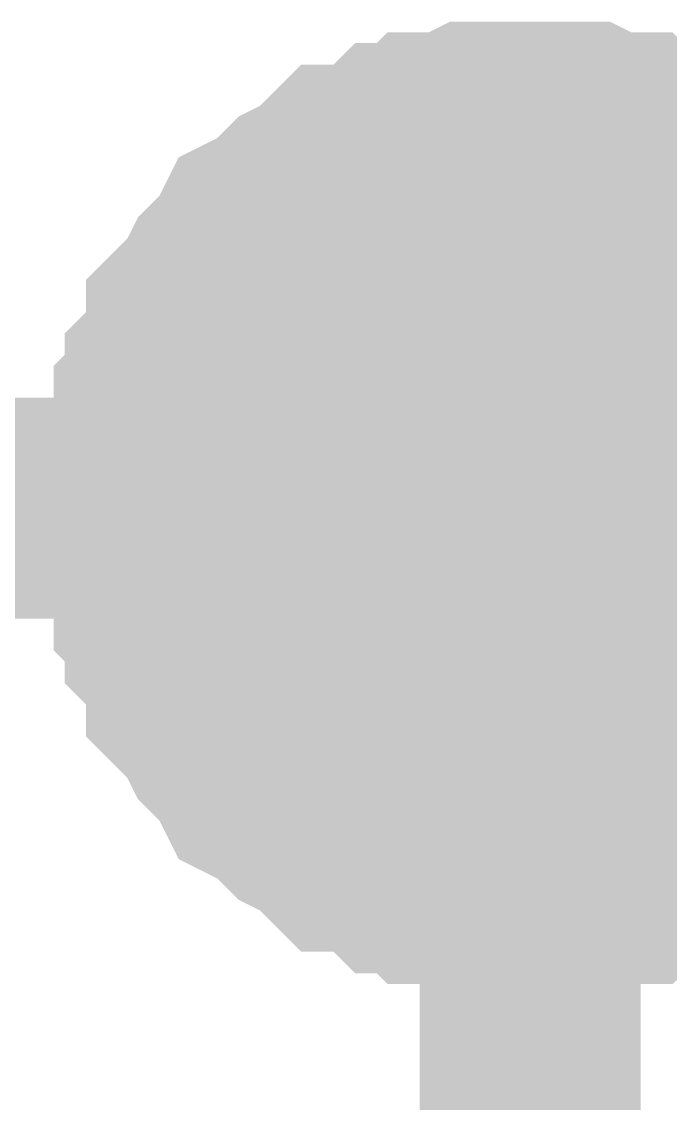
# Model space of a CAD drawing. Header units: inches. Extents: x 0 to 31.5, y 0 to 22.3.
# Drawn here: x 4.1756 to 4.2102, y 17.9681 to 18.0259 of the extents above; entities that cross this region are included whole.
import ezdxf

# ---------------------------------------------------------------- set-up
doc = ezdxf.new("R2010")
doc.units = ezdxf.units.IN
doc.header["$MEASUREMENT"] = 0
doc.layers.add('Sheet', color=255, linetype='Continuous')

msp = doc.modelspace()

# ---------------------------------------------------------------- linework, layer by layer
at = {"layer": 'Sheet'}
for points in [[(4.182661, 17.999876, 0.0118, 0.0118, 0), (4.182661, 18.001025, 0.0118, 0.0118, 0), (4.182661, 18.002173, 0.0118, 0.0118, 0), (4.182661, 18.002748, 0.0118, 0.0118, 0), (4.183235, 18.003896, 0.0118, 0.0118, 0), (4.183235, 18.005045, 0.0118, 0.0118, 0), (4.183809, 18.005619, 0.0118, 0.0118, 0), (4.183809, 18.006768, 0.0118, 0.0118, 0), (4.184383, 18.007342, 0.0118, 0.0118, 0), (4.184957, 18.00849, 0.0118, 0.0118, 0), (4.184957, 18.009639, 0.0118, 0.0118, 0), (4.185531, 18.010213, 0.0118, 0.0118, 0), (4.186106, 18.010787, 0.0118, 0.0118, 0), (4.18668, 18.011936, 0.0118, 0.0118, 0), (4.187254, 18.01251, 0.0118, 0.0118, 0), (4.187828, 18.013085, 0.0118, 0.0118, 0), (4.188402, 18.014233, 0.0118, 0.0118, 0), (4.189551, 18.014807, 0.0118, 0.0118, 0), (4.190125, 18.015382, 0.0118, 0.0118, 0), (4.190699, 18.015956, 0.0118, 0.0118, 0), (4.191847, 18.01653, 0.0118, 0.0118, 0), (4.192421, 18.017104, 0.0118, 0.0118, 0), (4.192995, 18.017679, 0.0118, 0.0118, 0), (4.194144, 18.017679, 0.0118, 0.0118, 0), (4.195292, 18.018253, 0.0118, 0.0118, 0), (4.195866, 18.018827, 0.0118, 0.0118, 0), (4.197014, 18.018827, 0.0118, 0.0118, 0), (4.197589, 18.019402, 0.0118, 0.0118, 0), (4.198737, 18.019402, 0.0118, 0.0118, 0), (4.199885, 18.019976, 0.0118, 0.0118, 0), (4.200459, 18.019976, 0.0118, 0.0118, 0), (4.201608, 18.019976, 0.0118, 0.0118, 0), (4.202756, 18.019976, 0.0118, 0.0118, 0)], [(4.182661, 17.999876, 0.0118, 0.0118, 0), (4.182661, 18.001025, 0.0118, 0.0118, 0), (4.182661, 18.002173, 0.0118, 0.0118, 0), (4.182661, 18.002748, 0.0118, 0.0118, 0), (4.183235, 18.003896, 0.0118, 0.0118, 0), (4.183235, 18.005045, 0.0118, 0.0118, 0), (4.183809, 18.005619, 0.0118, 0.0118, 0), (4.183809, 18.006768, 0.0118, 0.0118, 0), (4.184383, 18.007342, 0.0118, 0.0118, 0), (4.184957, 18.00849, 0.0118, 0.0118, 0), (4.184957, 18.009639, 0.0118, 0.0118, 0), (4.185531, 18.010213, 0.0118, 0.0118, 0), (4.186106, 18.010787, 0.0118, 0.0118, 0), (4.18668, 18.011936, 0.0118, 0.0118, 0), (4.187254, 18.01251, 0.0118, 0.0118, 0), (4.187828, 18.013085, 0.0118, 0.0118, 0), (4.188402, 18.014233, 0.0118, 0.0118, 0), (4.189551, 18.014807, 0.0118, 0.0118, 0), (4.190125, 18.015382, 0.0118, 0.0118, 0), (4.190699, 18.015956, 0.0118, 0.0118, 0), (4.191847, 18.01653, 0.0118, 0.0118, 0), (4.192421, 18.017104, 0.0118, 0.0118, 0), (4.192995, 18.017679, 0.0118, 0.0118, 0), (4.194144, 18.017679, 0.0118, 0.0118, 0), (4.195292, 18.018253, 0.0118, 0.0118, 0), (4.195866, 18.018827, 0.0118, 0.0118, 0), (4.197014, 18.018827, 0.0118, 0.0118, 0), (4.197589, 18.019402, 0.0118, 0.0118, 0), (4.198737, 18.019402, 0.0118, 0.0118, 0), (4.199885, 18.019976, 0.0118, 0.0118, 0), (4.200459, 18.019976, 0.0118, 0.0118, 0), (4.201608, 18.019976, 0.0118, 0.0118, 0), (4.202756, 18.019976, 0.0118, 0.0118, 0)], [(4.182661, 17.999876, 0.0118, 0.0118, 0), (4.182661, 18.001025, 0.0118, 0.0118, 0), (4.182661, 18.002173, 0.0118, 0.0118, 0), (4.182661, 18.002748, 0.0118, 0.0118, 0), (4.183235, 18.003896, 0.0118, 0.0118, 0), (4.183235, 18.005045, 0.0118, 0.0118, 0), (4.183809, 18.005619, 0.0118, 0.0118, 0), (4.183809, 18.006768, 0.0118, 0.0118, 0), (4.184383, 18.007342, 0.0118, 0.0118, 0), (4.184957, 18.00849, 0.0118, 0.0118, 0), (4.184957, 18.009639, 0.0118, 0.0118, 0), (4.185531, 18.010213, 0.0118, 0.0118, 0), (4.186106, 18.010787, 0.0118, 0.0118, 0), (4.18668, 18.011936, 0.0118, 0.0118, 0), (4.187254, 18.01251, 0.0118, 0.0118, 0), (4.187828, 18.013085, 0.0118, 0.0118, 0), (4.188402, 18.014233, 0.0118, 0.0118, 0), (4.189551, 18.014807, 0.0118, 0.0118, 0), (4.190125, 18.015382, 0.0118, 0.0118, 0), (4.190699, 18.015956, 0.0118, 0.0118, 0), (4.191847, 18.01653, 0.0118, 0.0118, 0), (4.192421, 18.017104, 0.0118, 0.0118, 0), (4.192995, 18.017679, 0.0118, 0.0118, 0), (4.194144, 18.017679, 0.0118, 0.0118, 0), (4.195292, 18.018253, 0.0118, 0.0118, 0), (4.195866, 18.018827, 0.0118, 0.0118, 0), (4.197014, 18.018827, 0.0118, 0.0118, 0), (4.197589, 18.019402, 0.0118, 0.0118, 0), (4.198737, 18.019402, 0.0118, 0.0118, 0), (4.199885, 18.019976, 0.0118, 0.0118, 0), (4.200459, 18.019976, 0.0118, 0.0118, 0), (4.201608, 18.019976, 0.0118, 0.0118, 0), (4.202756, 18.019976, 0.0118, 0.0118, 0)], [(4.182661, 17.999876, 0.0118, 0.0118, 0), (4.182661, 18.001025, 0.0118, 0.0118, 0), (4.182661, 18.002173, 0.0118, 0.0118, 0), (4.182661, 18.002748, 0.0118, 0.0118, 0), (4.183235, 18.003896, 0.0118, 0.0118, 0), (4.183235, 18.005045, 0.0118, 0.0118, 0), (4.183809, 18.005619, 0.0118, 0.0118, 0), (4.183809, 18.006768, 0.0118, 0.0118, 0), (4.184383, 18.007342, 0.0118, 0.0118, 0), (4.184957, 18.00849, 0.0118, 0.0118, 0), (4.184957, 18.009639, 0.0118, 0.0118, 0), (4.185531, 18.010213, 0.0118, 0.0118, 0), (4.186106, 18.010787, 0.0118, 0.0118, 0), (4.18668, 18.011936, 0.0118, 0.0118, 0), (4.187254, 18.01251, 0.0118, 0.0118, 0), (4.187828, 18.013085, 0.0118, 0.0118, 0), (4.188402, 18.014233, 0.0118, 0.0118, 0), (4.189551, 18.014807, 0.0118, 0.0118, 0), (4.190125, 18.015382, 0.0118, 0.0118, 0), (4.190699, 18.015956, 0.0118, 0.0118, 0), (4.191847, 18.01653, 0.0118, 0.0118, 0), (4.192421, 18.017104, 0.0118, 0.0118, 0), (4.192995, 18.017679, 0.0118, 0.0118, 0), (4.194144, 18.017679, 0.0118, 0.0118, 0), (4.195292, 18.018253, 0.0118, 0.0118, 0), (4.195866, 18.018827, 0.0118, 0.0118, 0), (4.197014, 18.018827, 0.0118, 0.0118, 0), (4.197589, 18.019402, 0.0118, 0.0118, 0), (4.198737, 18.019402, 0.0118, 0.0118, 0), (4.199885, 18.019976, 0.0118, 0.0118, 0), (4.200459, 18.019976, 0.0118, 0.0118, 0), (4.201608, 18.019976, 0.0118, 0.0118, 0), (4.202756, 18.019976, 0.0118, 0.0118, 0)], [(4.202756, 18.019976, 0.0118, 0.0118, 0), (4.202756, 18.019976, 0.0118, 0.0118, 0)], [(4.202756, 18.019976, 0.0118, 0.0118, 0), (4.203904, 18.019976, 0.0118, 0.0118, 0), (4.205052, 18.019976, 0.0118, 0.0118, 0), (4.205627, 18.019976, 0.0118, 0.0118, 0), (4.206775, 18.019402, 0.0118, 0.0118, 0), (4.207923, 18.019402, 0.0118, 0.0118, 0), (4.208497, 18.018827, 0.0118, 0.0118, 0), (4.209646, 18.018827, 0.0118, 0.0118, 0), (4.21022, 18.018253, 0.0118, 0.0118, 0), (4.211368, 18.017679, 0.0118, 0.0118, 0), (4.212516, 18.017679, 0.0118, 0.0118, 0), (4.213091, 18.017104, 0.0118, 0.0118, 0), (4.213665, 18.01653, 0.0118, 0.0118, 0), (4.214813, 18.015956, 0.0118, 0.0118, 0), (4.215387, 18.015382, 0.0118, 0.0118, 0), (4.215961, 18.014807, 0.0118, 0.0118, 0), (4.21711, 18.014233, 0.0118, 0.0118, 0)], [(4.202756, 18.019976, 0.0118, 0.0118, 0), (4.202756, 18.019976, 0.0118, 0.0118, 0)], [(4.202756, 18.019976, 0.0118, 0.0118, 0), (4.203904, 18.019976, 0.0118, 0.0118, 0), (4.205052, 18.019976, 0.0118, 0.0118, 0), (4.205627, 18.019976, 0.0118, 0.0118, 0), (4.206775, 18.019402, 0.0118, 0.0118, 0), (4.207923, 18.019402, 0.0118, 0.0118, 0), (4.208497, 18.018827, 0.0118, 0.0118, 0), (4.209646, 18.018827, 0.0118, 0.0118, 0), (4.21022, 18.018253, 0.0118, 0.0118, 0), (4.211368, 18.017679, 0.0118, 0.0118, 0), (4.212516, 18.017679, 0.0118, 0.0118, 0), (4.213091, 18.017104, 0.0118, 0.0118, 0), (4.213665, 18.01653, 0.0118, 0.0118, 0), (4.214813, 18.015956, 0.0118, 0.0118, 0), (4.215387, 18.015382, 0.0118, 0.0118, 0), (4.215961, 18.014807, 0.0118, 0.0118, 0), (4.21711, 18.014233, 0.0118, 0.0118, 0)], [(4.202756, 18.019976, 0.0118, 0.0118, 0), (4.202756, 18.019976, 0.0118, 0.0118, 0)], [(4.202756, 18.019976, 0.0118, 0.0118, 0), (4.203904, 18.019976, 0.0118, 0.0118, 0), (4.205052, 18.019976, 0.0118, 0.0118, 0), (4.205627, 18.019976, 0.0118, 0.0118, 0), (4.206775, 18.019402, 0.0118, 0.0118, 0), (4.207923, 18.019402, 0.0118, 0.0118, 0), (4.208497, 18.018827, 0.0118, 0.0118, 0), (4.209646, 18.018827, 0.0118, 0.0118, 0), (4.21022, 18.018253, 0.0118, 0.0118, 0), (4.211368, 18.017679, 0.0118, 0.0118, 0), (4.212516, 18.017679, 0.0118, 0.0118, 0), (4.213091, 18.017104, 0.0118, 0.0118, 0), (4.213665, 18.01653, 0.0118, 0.0118, 0), (4.214813, 18.015956, 0.0118, 0.0118, 0), (4.215387, 18.015382, 0.0118, 0.0118, 0), (4.215961, 18.014807, 0.0118, 0.0118, 0), (4.21711, 18.014233, 0.0118, 0.0118, 0)], [(4.202756, 18.019976, 0.0118, 0.0118, 0), (4.202756, 18.019976, 0.0118, 0.0118, 0)], [(4.202756, 18.019976, 0.0118, 0.0118, 0), (4.203904, 18.019976, 0.0118, 0.0118, 0), (4.205052, 18.019976, 0.0118, 0.0118, 0), (4.205627, 18.019976, 0.0118, 0.0118, 0), (4.206775, 18.019402, 0.0118, 0.0118, 0), (4.207923, 18.019402, 0.0118, 0.0118, 0), (4.208497, 18.018827, 0.0118, 0.0118, 0), (4.209646, 18.018827, 0.0118, 0.0118, 0), (4.21022, 18.018253, 0.0118, 0.0118, 0), (4.211368, 18.017679, 0.0118, 0.0118, 0), (4.212516, 18.017679, 0.0118, 0.0118, 0), (4.213091, 18.017104, 0.0118, 0.0118, 0), (4.213665, 18.01653, 0.0118, 0.0118, 0), (4.214813, 18.015956, 0.0118, 0.0118, 0), (4.215387, 18.015382, 0.0118, 0.0118, 0), (4.215961, 18.014807, 0.0118, 0.0118, 0), (4.21711, 18.014233, 0.0118, 0.0118, 0)], [(4.182661, 17.999876, 0.0039, 0.0039, 0), (4.182661, 18.001025, 0.0039, 0.0039, 0), (4.182661, 18.002173, 0.0039, 0.0039, 0), (4.182661, 18.002748, 0.0039, 0.0039, 0), (4.183235, 18.003896, 0.0039, 0.0039, 0), (4.183235, 18.005045, 0.0039, 0.0039, 0), (4.183809, 18.005619, 0.0039, 0.0039, 0), (4.183809, 18.006768, 0.0039, 0.0039, 0), (4.184383, 18.007342, 0.0039, 0.0039, 0), (4.184957, 18.00849, 0.0039, 0.0039, 0), (4.184957, 18.009639, 0.0039, 0.0039, 0), (4.185531, 18.010213, 0.0039, 0.0039, 0), (4.186106, 18.010787, 0.0039, 0.0039, 0), (4.18668, 18.011936, 0.0039, 0.0039, 0), (4.187254, 18.01251, 0.0039, 0.0039, 0), (4.187828, 18.013085, 0.0039, 0.0039, 0), (4.188402, 18.014233, 0.0039, 0.0039, 0), (4.189551, 18.014807, 0.0039, 0.0039, 0), (4.190125, 18.015382, 0.0039, 0.0039, 0), (4.190699, 18.015956, 0.0039, 0.0039, 0), (4.191847, 18.01653, 0.0039, 0.0039, 0), (4.192421, 18.017104, 0.0039, 0.0039, 0), (4.192995, 18.017679, 0.0039, 0.0039, 0), (4.194144, 18.017679, 0.0039, 0.0039, 0), (4.195292, 18.018253, 0.0039, 0.0039, 0), (4.195866, 18.018827, 0.0039, 0.0039, 0), (4.197014, 18.018827, 0.0039, 0.0039, 0), (4.197589, 18.019402, 0.0039, 0.0039, 0), (4.198737, 18.019402, 0.0039, 0.0039, 0), (4.199885, 18.019976, 0.0039, 0.0039, 0), (4.200459, 18.019976, 0.0039, 0.0039, 0), (4.201608, 18.019976, 0.0039, 0.0039, 0), (4.202756, 18.019976, 0.0039, 0.0039, 0)], [(4.182661, 17.999876, 0.0039, 0.0039, 0), (4.182661, 18.001025, 0.0039, 0.0039, 0), (4.182661, 18.002173, 0.0039, 0.0039, 0), (4.182661, 18.002748, 0.0039, 0.0039, 0), (4.183235, 18.003896, 0.0039, 0.0039, 0), (4.183235, 18.005045, 0.0039, 0.0039, 0), (4.183809, 18.005619, 0.0039, 0.0039, 0), (4.183809, 18.006768, 0.0039, 0.0039, 0), (4.184383, 18.007342, 0.0039, 0.0039, 0), (4.184957, 18.00849, 0.0039, 0.0039, 0), (4.184957, 18.009639, 0.0039, 0.0039, 0), (4.185531, 18.010213, 0.0039, 0.0039, 0), (4.186106, 18.010787, 0.0039, 0.0039, 0), (4.18668, 18.011936, 0.0039, 0.0039, 0), (4.187254, 18.01251, 0.0039, 0.0039, 0), (4.187828, 18.013085, 0.0039, 0.0039, 0), (4.188402, 18.014233, 0.0039, 0.0039, 0), (4.189551, 18.014807, 0.0039, 0.0039, 0), (4.190125, 18.015382, 0.0039, 0.0039, 0), (4.190699, 18.015956, 0.0039, 0.0039, 0), (4.191847, 18.01653, 0.0039, 0.0039, 0), (4.192421, 18.017104, 0.0039, 0.0039, 0), (4.192995, 18.017679, 0.0039, 0.0039, 0), (4.194144, 18.017679, 0.0039, 0.0039, 0), (4.195292, 18.018253, 0.0039, 0.0039, 0), (4.195866, 18.018827, 0.0039, 0.0039, 0), (4.197014, 18.018827, 0.0039, 0.0039, 0), (4.197589, 18.019402, 0.0039, 0.0039, 0), (4.198737, 18.019402, 0.0039, 0.0039, 0), (4.199885, 18.019976, 0.0039, 0.0039, 0), (4.200459, 18.019976, 0.0039, 0.0039, 0), (4.201608, 18.019976, 0.0039, 0.0039, 0), (4.202756, 18.019976, 0.0039, 0.0039, 0)], [(4.182661, 17.999876, 0.0039, 0.0039, 0), (4.182661, 18.001025, 0.0039, 0.0039, 0), (4.182661, 18.002173, 0.0039, 0.0039, 0), (4.182661, 18.002748, 0.0039, 0.0039, 0), (4.183235, 18.003896, 0.0039, 0.0039, 0), (4.183235, 18.005045, 0.0039, 0.0039, 0), (4.183809, 18.005619, 0.0039, 0.0039, 0), (4.183809, 18.006768, 0.0039, 0.0039, 0), (4.184383, 18.007342, 0.0039, 0.0039, 0), (4.184957, 18.00849, 0.0039, 0.0039, 0), (4.184957, 18.009639, 0.0039, 0.0039, 0), (4.185531, 18.010213, 0.0039, 0.0039, 0), (4.186106, 18.010787, 0.0039, 0.0039, 0), (4.18668, 18.011936, 0.0039, 0.0039, 0), (4.187254, 18.01251, 0.0039, 0.0039, 0), (4.187828, 18.013085, 0.0039, 0.0039, 0), (4.188402, 18.014233, 0.0039, 0.0039, 0), (4.189551, 18.014807, 0.0039, 0.0039, 0), (4.190125, 18.015382, 0.0039, 0.0039, 0), (4.190699, 18.015956, 0.0039, 0.0039, 0), (4.191847, 18.01653, 0.0039, 0.0039, 0), (4.192421, 18.017104, 0.0039, 0.0039, 0), (4.192995, 18.017679, 0.0039, 0.0039, 0), (4.194144, 18.017679, 0.0039, 0.0039, 0), (4.195292, 18.018253, 0.0039, 0.0039, 0), (4.195866, 18.018827, 0.0039, 0.0039, 0), (4.197014, 18.018827, 0.0039, 0.0039, 0), (4.197589, 18.019402, 0.0039, 0.0039, 0), (4.198737, 18.019402, 0.0039, 0.0039, 0), (4.199885, 18.019976, 0.0039, 0.0039, 0), (4.200459, 18.019976, 0.0039, 0.0039, 0), (4.201608, 18.019976, 0.0039, 0.0039, 0), (4.202756, 18.019976, 0.0039, 0.0039, 0)], [(4.182661, 17.999876, 0.0039, 0.0039, 0), (4.182661, 18.001025, 0.0039, 0.0039, 0), (4.182661, 18.002173, 0.0039, 0.0039, 0), (4.182661, 18.002748, 0.0039, 0.0039, 0), (4.183235, 18.003896, 0.0039, 0.0039, 0), (4.183235, 18.005045, 0.0039, 0.0039, 0), (4.183809, 18.005619, 0.0039, 0.0039, 0), (4.183809, 18.006768, 0.0039, 0.0039, 0), (4.184383, 18.007342, 0.0039, 0.0039, 0), (4.184957, 18.00849, 0.0039, 0.0039, 0), (4.184957, 18.009639, 0.0039, 0.0039, 0), (4.185531, 18.010213, 0.0039, 0.0039, 0), (4.186106, 18.010787, 0.0039, 0.0039, 0), (4.18668, 18.011936, 0.0039, 0.0039, 0), (4.187254, 18.01251, 0.0039, 0.0039, 0), (4.187828, 18.013085, 0.0039, 0.0039, 0), (4.188402, 18.014233, 0.0039, 0.0039, 0), (4.189551, 18.014807, 0.0039, 0.0039, 0), (4.190125, 18.015382, 0.0039, 0.0039, 0), (4.190699, 18.015956, 0.0039, 0.0039, 0), (4.191847, 18.01653, 0.0039, 0.0039, 0), (4.192421, 18.017104, 0.0039, 0.0039, 0), (4.192995, 18.017679, 0.0039, 0.0039, 0), (4.194144, 18.017679, 0.0039, 0.0039, 0), (4.195292, 18.018253, 0.0039, 0.0039, 0), (4.195866, 18.018827, 0.0039, 0.0039, 0), (4.197014, 18.018827, 0.0039, 0.0039, 0), (4.197589, 18.019402, 0.0039, 0.0039, 0), (4.198737, 18.019402, 0.0039, 0.0039, 0), (4.199885, 18.019976, 0.0039, 0.0039, 0), (4.200459, 18.019976, 0.0039, 0.0039, 0), (4.201608, 18.019976, 0.0039, 0.0039, 0), (4.202756, 18.019976, 0.0039, 0.0039, 0)], [(4.202756, 18.019976, 0.0039, 0.0039, 0), (4.202756, 18.019976, 0.0039, 0.0039, 0)], [(4.202756, 18.019976, 0.0039, 0.0039, 0), (4.203904, 18.019976, 0.0039, 0.0039, 0), (4.205052, 18.019976, 0.0039, 0.0039, 0), (4.205627, 18.019976, 0.0039, 0.0039, 0), (4.206775, 18.019402, 0.0039, 0.0039, 0), (4.207923, 18.019402, 0.0039, 0.0039, 0), (4.208497, 18.018827, 0.0039, 0.0039, 0), (4.209646, 18.018827, 0.0039, 0.0039, 0), (4.21022, 18.018253, 0.0039, 0.0039, 0), (4.211368, 18.017679, 0.0039, 0.0039, 0), (4.212516, 18.017679, 0.0039, 0.0039, 0)], [(4.202756, 18.019976, 0.0039, 0.0039, 0), (4.202756, 18.019976, 0.0039, 0.0039, 0)], [(4.202756, 18.019976, 0.0039, 0.0039, 0), (4.203904, 18.019976, 0.0039, 0.0039, 0), (4.205052, 18.019976, 0.0039, 0.0039, 0), (4.205627, 18.019976, 0.0039, 0.0039, 0), (4.206775, 18.019402, 0.0039, 0.0039, 0), (4.207923, 18.019402, 0.0039, 0.0039, 0), (4.208497, 18.018827, 0.0039, 0.0039, 0), (4.209646, 18.018827, 0.0039, 0.0039, 0), (4.21022, 18.018253, 0.0039, 0.0039, 0), (4.211368, 18.017679, 0.0039, 0.0039, 0), (4.212516, 18.017679, 0.0039, 0.0039, 0)], [(4.202756, 18.019976, 0.0039, 0.0039, 0), (4.202756, 18.019976, 0.0039, 0.0039, 0)], [(4.202756, 18.019976, 0.0039, 0.0039, 0), (4.203904, 18.019976, 0.0039, 0.0039, 0), (4.205052, 18.019976, 0.0039, 0.0039, 0), (4.205627, 18.019976, 0.0039, 0.0039, 0), (4.206775, 18.019402, 0.0039, 0.0039, 0), (4.207923, 18.019402, 0.0039, 0.0039, 0), (4.208497, 18.018827, 0.0039, 0.0039, 0), (4.209646, 18.018827, 0.0039, 0.0039, 0), (4.21022, 18.018253, 0.0039, 0.0039, 0), (4.211368, 18.017679, 0.0039, 0.0039, 0), (4.212516, 18.017679, 0.0039, 0.0039, 0)], [(4.202756, 18.019976, 0.0039, 0.0039, 0), (4.202756, 18.019976, 0.0039, 0.0039, 0)], [(4.202756, 18.019976, 0.0039, 0.0039, 0), (4.203904, 18.019976, 0.0039, 0.0039, 0), (4.205052, 18.019976, 0.0039, 0.0039, 0), (4.205627, 18.019976, 0.0039, 0.0039, 0), (4.206775, 18.019402, 0.0039, 0.0039, 0), (4.207923, 18.019402, 0.0039, 0.0039, 0), (4.208497, 18.018827, 0.0039, 0.0039, 0), (4.209646, 18.018827, 0.0039, 0.0039, 0), (4.21022, 18.018253, 0.0039, 0.0039, 0), (4.211368, 18.017679, 0.0039, 0.0039, 0), (4.212516, 18.017679, 0.0039, 0.0039, 0)], [(3.802575, 17.799457, 0.0118, 0.0118, 0), (4.202756, 17.799457, 0.0118, 0.0118, 0), (4.202756, 17.999876, 0.0118, 0.0118, 0)], [(3.802575, 17.999876, 0.0118, 0.0118, 0), (4.202756, 17.999876, 0.0118, 0.0118, 0), (5.702428, 17.999876, 0.0118, 0.0118, 0), (7.002297, 17.999876, 0.0118, 0.0118, 0)], [(4.202756, 17.979777, 0.0118, 0.0118, 0), (4.201608, 17.979777, 0.0118, 0.0118, 0), (4.200459, 17.979777, 0.0118, 0.0118, 0), (4.199885, 17.979777, 0.0118, 0.0118, 0), (4.198737, 17.980351, 0.0118, 0.0118, 0), (4.197589, 17.980351, 0.0118, 0.0118, 0), (4.197014, 17.980926, 0.0118, 0.0118, 0), (4.195866, 17.980926, 0.0118, 0.0118, 0), (4.195292, 17.9815, 0.0118, 0.0118, 0), (4.194144, 17.982074, 0.0118, 0.0118, 0), (4.192995, 17.982074, 0.0118, 0.0118, 0), (4.192421, 17.982648, 0.0118, 0.0118, 0), (4.191847, 17.983223, 0.0118, 0.0118, 0), (4.190699, 17.983797, 0.0118, 0.0118, 0), (4.190125, 17.984371, 0.0118, 0.0118, 0), (4.189551, 17.984945, 0.0118, 0.0118, 0), (4.188402, 17.98552, 0.0118, 0.0118, 0), (4.187828, 17.986668, 0.0118, 0.0118, 0), (4.187254, 17.987242, 0.0118, 0.0118, 0), (4.18668, 17.987817, 0.0118, 0.0118, 0), (4.186106, 17.988965, 0.0118, 0.0118, 0), (4.185531, 17.98954, 0.0118, 0.0118, 0), (4.184957, 17.990114, 0.0118, 0.0118, 0), (4.184957, 17.991262, 0.0118, 0.0118, 0), (4.184383, 17.992411, 0.0118, 0.0118, 0), (4.183809, 17.992985, 0.0118, 0.0118, 0), (4.183809, 17.994134, 0.0118, 0.0118, 0), (4.183235, 17.994708, 0.0118, 0.0118, 0), (4.183235, 17.995857, 0.0118, 0.0118, 0), (4.182661, 17.997005, 0.0118, 0.0118, 0), (4.182661, 17.997579, 0.0118, 0.0118, 0), (4.182661, 17.998728, 0.0118, 0.0118, 0), (4.182661, 17.999876, 0.0118, 0.0118, 0)], [(4.182661, 17.999876, 0.0118, 0.0118, 0), (4.182661, 17.999876, 0.0118, 0.0118, 0)], [(4.202756, 17.979777, 0.0118, 0.0118, 0), (4.201608, 17.979777, 0.0118, 0.0118, 0), (4.200459, 17.979777, 0.0118, 0.0118, 0), (4.199885, 17.979777, 0.0118, 0.0118, 0), (4.198737, 17.980351, 0.0118, 0.0118, 0), (4.197589, 17.980351, 0.0118, 0.0118, 0), (4.197014, 17.980926, 0.0118, 0.0118, 0), (4.195866, 17.980926, 0.0118, 0.0118, 0), (4.195292, 17.9815, 0.0118, 0.0118, 0), (4.194144, 17.982074, 0.0118, 0.0118, 0), (4.192995, 17.982074, 0.0118, 0.0118, 0), (4.192421, 17.982648, 0.0118, 0.0118, 0), (4.191847, 17.983223, 0.0118, 0.0118, 0), (4.190699, 17.983797, 0.0118, 0.0118, 0), (4.190125, 17.984371, 0.0118, 0.0118, 0), (4.189551, 17.984945, 0.0118, 0.0118, 0), (4.188402, 17.98552, 0.0118, 0.0118, 0), (4.187828, 17.986668, 0.0118, 0.0118, 0), (4.187254, 17.987242, 0.0118, 0.0118, 0), (4.18668, 17.987817, 0.0118, 0.0118, 0), (4.186106, 17.988965, 0.0118, 0.0118, 0), (4.185531, 17.98954, 0.0118, 0.0118, 0), (4.184957, 17.990114, 0.0118, 0.0118, 0), (4.184957, 17.991262, 0.0118, 0.0118, 0), (4.184383, 17.992411, 0.0118, 0.0118, 0), (4.183809, 17.992985, 0.0118, 0.0118, 0), (4.183809, 17.994134, 0.0118, 0.0118, 0), (4.183235, 17.994708, 0.0118, 0.0118, 0), (4.183235, 17.995857, 0.0118, 0.0118, 0), (4.182661, 17.997005, 0.0118, 0.0118, 0), (4.182661, 17.997579, 0.0118, 0.0118, 0), (4.182661, 17.998728, 0.0118, 0.0118, 0), (4.182661, 17.999876, 0.0118, 0.0118, 0)], [(4.182661, 17.999876, 0.0118, 0.0118, 0), (4.182661, 17.999876, 0.0118, 0.0118, 0)], [(4.202756, 17.979777, 0.0118, 0.0118, 0), (4.201608, 17.979777, 0.0118, 0.0118, 0), (4.200459, 17.979777, 0.0118, 0.0118, 0), (4.199885, 17.979777, 0.0118, 0.0118, 0), (4.198737, 17.980351, 0.0118, 0.0118, 0), (4.197589, 17.980351, 0.0118, 0.0118, 0), (4.197014, 17.980926, 0.0118, 0.0118, 0), (4.195866, 17.980926, 0.0118, 0.0118, 0), (4.195292, 17.9815, 0.0118, 0.0118, 0), (4.194144, 17.982074, 0.0118, 0.0118, 0), (4.192995, 17.982074, 0.0118, 0.0118, 0), (4.192421, 17.982648, 0.0118, 0.0118, 0), (4.191847, 17.983223, 0.0118, 0.0118, 0), (4.190699, 17.983797, 0.0118, 0.0118, 0), (4.190125, 17.984371, 0.0118, 0.0118, 0), (4.189551, 17.984945, 0.0118, 0.0118, 0), (4.188402, 17.98552, 0.0118, 0.0118, 0), (4.187828, 17.986668, 0.0118, 0.0118, 0), (4.187254, 17.987242, 0.0118, 0.0118, 0), (4.18668, 17.987817, 0.0118, 0.0118, 0), (4.186106, 17.988965, 0.0118, 0.0118, 0), (4.185531, 17.98954, 0.0118, 0.0118, 0), (4.184957, 17.990114, 0.0118, 0.0118, 0), (4.184957, 17.991262, 0.0118, 0.0118, 0), (4.184383, 17.992411, 0.0118, 0.0118, 0), (4.183809, 17.992985, 0.0118, 0.0118, 0), (4.183809, 17.994134, 0.0118, 0.0118, 0), (4.183235, 17.994708, 0.0118, 0.0118, 0), (4.183235, 17.995857, 0.0118, 0.0118, 0), (4.182661, 17.997005, 0.0118, 0.0118, 0), (4.182661, 17.997579, 0.0118, 0.0118, 0), (4.182661, 17.998728, 0.0118, 0.0118, 0), (4.182661, 17.999876, 0.0118, 0.0118, 0)], [(4.182661, 17.999876, 0.0118, 0.0118, 0), (4.182661, 17.999876, 0.0118, 0.0118, 0)], [(4.202756, 17.979777, 0.0118, 0.0118, 0), (4.201608, 17.979777, 0.0118, 0.0118, 0), (4.200459, 17.979777, 0.0118, 0.0118, 0), (4.199885, 17.979777, 0.0118, 0.0118, 0), (4.198737, 17.980351, 0.0118, 0.0118, 0), (4.197589, 17.980351, 0.0118, 0.0118, 0), (4.197014, 17.980926, 0.0118, 0.0118, 0), (4.195866, 17.980926, 0.0118, 0.0118, 0), (4.195292, 17.9815, 0.0118, 0.0118, 0), (4.194144, 17.982074, 0.0118, 0.0118, 0), (4.192995, 17.982074, 0.0118, 0.0118, 0), (4.192421, 17.982648, 0.0118, 0.0118, 0), (4.191847, 17.983223, 0.0118, 0.0118, 0), (4.190699, 17.983797, 0.0118, 0.0118, 0), (4.190125, 17.984371, 0.0118, 0.0118, 0), (4.189551, 17.984945, 0.0118, 0.0118, 0), (4.188402, 17.98552, 0.0118, 0.0118, 0), (4.187828, 17.986668, 0.0118, 0.0118, 0), (4.187254, 17.987242, 0.0118, 0.0118, 0), (4.18668, 17.987817, 0.0118, 0.0118, 0), (4.186106, 17.988965, 0.0118, 0.0118, 0), (4.185531, 17.98954, 0.0118, 0.0118, 0), (4.184957, 17.990114, 0.0118, 0.0118, 0), (4.184957, 17.991262, 0.0118, 0.0118, 0), (4.184383, 17.992411, 0.0118, 0.0118, 0), (4.183809, 17.992985, 0.0118, 0.0118, 0), (4.183809, 17.994134, 0.0118, 0.0118, 0), (4.183235, 17.994708, 0.0118, 0.0118, 0), (4.183235, 17.995857, 0.0118, 0.0118, 0), (4.182661, 17.997005, 0.0118, 0.0118, 0), (4.182661, 17.997579, 0.0118, 0.0118, 0), (4.182661, 17.998728, 0.0118, 0.0118, 0), (4.182661, 17.999876, 0.0118, 0.0118, 0)], [(4.182661, 17.999876, 0.0118, 0.0118, 0), (4.182661, 17.999876, 0.0118, 0.0118, 0)], [(4.202756, 17.979777, 0.0039, 0.0039, 0), (4.201608, 17.979777, 0.0039, 0.0039, 0), (4.200459, 17.979777, 0.0039, 0.0039, 0), (4.199885, 17.979777, 0.0039, 0.0039, 0), (4.198737, 17.980351, 0.0039, 0.0039, 0), (4.197589, 17.980351, 0.0039, 0.0039, 0), (4.197014, 17.980926, 0.0039, 0.0039, 0), (4.195866, 17.980926, 0.0039, 0.0039, 0), (4.195292, 17.9815, 0.0039, 0.0039, 0), (4.194144, 17.982074, 0.0039, 0.0039, 0), (4.192995, 17.982074, 0.0039, 0.0039, 0), (4.192421, 17.982648, 0.0039, 0.0039, 0), (4.191847, 17.983223, 0.0039, 0.0039, 0), (4.190699, 17.983797, 0.0039, 0.0039, 0), (4.190125, 17.984371, 0.0039, 0.0039, 0), (4.189551, 17.984945, 0.0039, 0.0039, 0), (4.188402, 17.98552, 0.0039, 0.0039, 0), (4.187828, 17.986668, 0.0039, 0.0039, 0), (4.187254, 17.987242, 0.0039, 0.0039, 0), (4.18668, 17.987817, 0.0039, 0.0039, 0), (4.186106, 17.988965, 0.0039, 0.0039, 0), (4.185531, 17.98954, 0.0039, 0.0039, 0), (4.184957, 17.990114, 0.0039, 0.0039, 0), (4.184957, 17.991262, 0.0039, 0.0039, 0), (4.184383, 17.992411, 0.0039, 0.0039, 0), (4.183809, 17.992985, 0.0039, 0.0039, 0), (4.183809, 17.994134, 0.0039, 0.0039, 0), (4.183235, 17.994708, 0.0039, 0.0039, 0), (4.183235, 17.995857, 0.0039, 0.0039, 0), (4.182661, 17.997005, 0.0039, 0.0039, 0), (4.182661, 17.997579, 0.0039, 0.0039, 0), (4.182661, 17.998728, 0.0039, 0.0039, 0), (4.182661, 17.999876, 0.0039, 0.0039, 0)], [(4.182661, 17.999876, 0.0039, 0.0039, 0), (4.182661, 17.999876, 0.0039, 0.0039, 0)], [(4.202756, 17.979777, 0.0039, 0.0039, 0), (4.201608, 17.979777, 0.0039, 0.0039, 0), (4.200459, 17.979777, 0.0039, 0.0039, 0), (4.199885, 17.979777, 0.0039, 0.0039, 0), (4.198737, 17.980351, 0.0039, 0.0039, 0), (4.197589, 17.980351, 0.0039, 0.0039, 0), (4.197014, 17.980926, 0.0039, 0.0039, 0), (4.195866, 17.980926, 0.0039, 0.0039, 0), (4.195292, 17.9815, 0.0039, 0.0039, 0), (4.194144, 17.982074, 0.0039, 0.0039, 0), (4.192995, 17.982074, 0.0039, 0.0039, 0), (4.192421, 17.982648, 0.0039, 0.0039, 0), (4.191847, 17.983223, 0.0039, 0.0039, 0), (4.190699, 17.983797, 0.0039, 0.0039, 0), (4.190125, 17.984371, 0.0039, 0.0039, 0), (4.189551, 17.984945, 0.0039, 0.0039, 0), (4.188402, 17.98552, 0.0039, 0.0039, 0), (4.187828, 17.986668, 0.0039, 0.0039, 0), (4.187254, 17.987242, 0.0039, 0.0039, 0), (4.18668, 17.987817, 0.0039, 0.0039, 0), (4.186106, 17.988965, 0.0039, 0.0039, 0), (4.185531, 17.98954, 0.0039, 0.0039, 0), (4.184957, 17.990114, 0.0039, 0.0039, 0), (4.184957, 17.991262, 0.0039, 0.0039, 0), (4.184383, 17.992411, 0.0039, 0.0039, 0), (4.183809, 17.992985, 0.0039, 0.0039, 0), (4.183809, 17.994134, 0.0039, 0.0039, 0), (4.183235, 17.994708, 0.0039, 0.0039, 0), (4.183235, 17.995857, 0.0039, 0.0039, 0), (4.182661, 17.997005, 0.0039, 0.0039, 0), (4.182661, 17.997579, 0.0039, 0.0039, 0), (4.182661, 17.998728, 0.0039, 0.0039, 0), (4.182661, 17.999876, 0.0039, 0.0039, 0)], [(4.182661, 17.999876, 0.0039, 0.0039, 0), (4.182661, 17.999876, 0.0039, 0.0039, 0)], [(4.202756, 17.979777, 0.0039, 0.0039, 0), (4.201608, 17.979777, 0.0039, 0.0039, 0), (4.200459, 17.979777, 0.0039, 0.0039, 0), (4.199885, 17.979777, 0.0039, 0.0039, 0), (4.198737, 17.980351, 0.0039, 0.0039, 0), (4.197589, 17.980351, 0.0039, 0.0039, 0), (4.197014, 17.980926, 0.0039, 0.0039, 0), (4.195866, 17.980926, 0.0039, 0.0039, 0), (4.195292, 17.9815, 0.0039, 0.0039, 0), (4.194144, 17.982074, 0.0039, 0.0039, 0), (4.192995, 17.982074, 0.0039, 0.0039, 0), (4.192421, 17.982648, 0.0039, 0.0039, 0), (4.191847, 17.983223, 0.0039, 0.0039, 0), (4.190699, 17.983797, 0.0039, 0.0039, 0), (4.190125, 17.984371, 0.0039, 0.0039, 0), (4.189551, 17.984945, 0.0039, 0.0039, 0), (4.188402, 17.98552, 0.0039, 0.0039, 0), (4.187828, 17.986668, 0.0039, 0.0039, 0), (4.187254, 17.987242, 0.0039, 0.0039, 0), (4.18668, 17.987817, 0.0039, 0.0039, 0), (4.186106, 17.988965, 0.0039, 0.0039, 0), (4.185531, 17.98954, 0.0039, 0.0039, 0), (4.184957, 17.990114, 0.0039, 0.0039, 0), (4.184957, 17.991262, 0.0039, 0.0039, 0), (4.184383, 17.992411, 0.0039, 0.0039, 0), (4.183809, 17.992985, 0.0039, 0.0039, 0), (4.183809, 17.994134, 0.0039, 0.0039, 0), (4.183235, 17.994708, 0.0039, 0.0039, 0), (4.183235, 17.995857, 0.0039, 0.0039, 0), (4.182661, 17.997005, 0.0039, 0.0039, 0), (4.182661, 17.997579, 0.0039, 0.0039, 0), (4.182661, 17.998728, 0.0039, 0.0039, 0), (4.182661, 17.999876, 0.0039, 0.0039, 0)], [(4.182661, 17.999876, 0.0039, 0.0039, 0), (4.182661, 17.999876, 0.0039, 0.0039, 0)], [(4.202756, 17.979777, 0.0039, 0.0039, 0), (4.201608, 17.979777, 0.0039, 0.0039, 0), (4.200459, 17.979777, 0.0039, 0.0039, 0), (4.199885, 17.979777, 0.0039, 0.0039, 0), (4.198737, 17.980351, 0.0039, 0.0039, 0), (4.197589, 17.980351, 0.0039, 0.0039, 0), (4.197014, 17.980926, 0.0039, 0.0039, 0), (4.195866, 17.980926, 0.0039, 0.0039, 0), (4.195292, 17.9815, 0.0039, 0.0039, 0), (4.194144, 17.982074, 0.0039, 0.0039, 0), (4.192995, 17.982074, 0.0039, 0.0039, 0), (4.192421, 17.982648, 0.0039, 0.0039, 0), (4.191847, 17.983223, 0.0039, 0.0039, 0), (4.190699, 17.983797, 0.0039, 0.0039, 0), (4.190125, 17.984371, 0.0039, 0.0039, 0), (4.189551, 17.984945, 0.0039, 0.0039, 0), (4.188402, 17.98552, 0.0039, 0.0039, 0), (4.187828, 17.986668, 0.0039, 0.0039, 0), (4.187254, 17.987242, 0.0039, 0.0039, 0), (4.18668, 17.987817, 0.0039, 0.0039, 0), (4.186106, 17.988965, 0.0039, 0.0039, 0), (4.185531, 17.98954, 0.0039, 0.0039, 0), (4.184957, 17.990114, 0.0039, 0.0039, 0), (4.184957, 17.991262, 0.0039, 0.0039, 0), (4.184383, 17.992411, 0.0039, 0.0039, 0), (4.183809, 17.992985, 0.0039, 0.0039, 0), (4.183809, 17.994134, 0.0039, 0.0039, 0), (4.183235, 17.994708, 0.0039, 0.0039, 0), (4.183235, 17.995857, 0.0039, 0.0039, 0), (4.182661, 17.997005, 0.0039, 0.0039, 0), (4.182661, 17.997579, 0.0039, 0.0039, 0), (4.182661, 17.998728, 0.0039, 0.0039, 0), (4.182661, 17.999876, 0.0039, 0.0039, 0)], [(4.182661, 17.999876, 0.0039, 0.0039, 0), (4.182661, 17.999876, 0.0039, 0.0039, 0)], [(4.21711, 17.98552, 0.0118, 0.0118, 0), (4.215961, 17.984945, 0.0118, 0.0118, 0), (4.215387, 17.984371, 0.0118, 0.0118, 0), (4.214813, 17.983797, 0.0118, 0.0118, 0), (4.213665, 17.983223, 0.0118, 0.0118, 0), (4.213091, 17.982648, 0.0118, 0.0118, 0), (4.212516, 17.982074, 0.0118, 0.0118, 0), (4.211368, 17.982074, 0.0118, 0.0118, 0), (4.21022, 17.9815, 0.0118, 0.0118, 0), (4.209646, 17.980926, 0.0118, 0.0118, 0), (4.208497, 17.980926, 0.0118, 0.0118, 0), (4.207923, 17.980351, 0.0118, 0.0118, 0), (4.206775, 17.980351, 0.0118, 0.0118, 0), (4.205627, 17.979777, 0.0118, 0.0118, 0), (4.205052, 17.979777, 0.0118, 0.0118, 0), (4.203904, 17.979777, 0.0118, 0.0118, 0), (4.202756, 17.979777, 0.0118, 0.0118, 0)], [(4.21711, 17.98552, 0.0118, 0.0118, 0), (4.215961, 17.984945, 0.0118, 0.0118, 0), (4.215387, 17.984371, 0.0118, 0.0118, 0), (4.214813, 17.983797, 0.0118, 0.0118, 0), (4.213665, 17.983223, 0.0118, 0.0118, 0), (4.213091, 17.982648, 0.0118, 0.0118, 0), (4.212516, 17.982074, 0.0118, 0.0118, 0), (4.211368, 17.982074, 0.0118, 0.0118, 0), (4.21022, 17.9815, 0.0118, 0.0118, 0), (4.209646, 17.980926, 0.0118, 0.0118, 0), (4.208497, 17.980926, 0.0118, 0.0118, 0), (4.207923, 17.980351, 0.0118, 0.0118, 0), (4.206775, 17.980351, 0.0118, 0.0118, 0), (4.205627, 17.979777, 0.0118, 0.0118, 0), (4.205052, 17.979777, 0.0118, 0.0118, 0), (4.203904, 17.979777, 0.0118, 0.0118, 0), (4.202756, 17.979777, 0.0118, 0.0118, 0)], [(4.21711, 17.98552, 0.0118, 0.0118, 0), (4.215961, 17.984945, 0.0118, 0.0118, 0), (4.215387, 17.984371, 0.0118, 0.0118, 0), (4.214813, 17.983797, 0.0118, 0.0118, 0), (4.213665, 17.983223, 0.0118, 0.0118, 0), (4.213091, 17.982648, 0.0118, 0.0118, 0), (4.212516, 17.982074, 0.0118, 0.0118, 0), (4.211368, 17.982074, 0.0118, 0.0118, 0), (4.21022, 17.9815, 0.0118, 0.0118, 0), (4.209646, 17.980926, 0.0118, 0.0118, 0), (4.208497, 17.980926, 0.0118, 0.0118, 0), (4.207923, 17.980351, 0.0118, 0.0118, 0), (4.206775, 17.980351, 0.0118, 0.0118, 0), (4.205627, 17.979777, 0.0118, 0.0118, 0), (4.205052, 17.979777, 0.0118, 0.0118, 0), (4.203904, 17.979777, 0.0118, 0.0118, 0), (4.202756, 17.979777, 0.0118, 0.0118, 0)], [(4.21711, 17.98552, 0.0118, 0.0118, 0), (4.215961, 17.984945, 0.0118, 0.0118, 0), (4.215387, 17.984371, 0.0118, 0.0118, 0), (4.214813, 17.983797, 0.0118, 0.0118, 0), (4.213665, 17.983223, 0.0118, 0.0118, 0), (4.213091, 17.982648, 0.0118, 0.0118, 0), (4.212516, 17.982074, 0.0118, 0.0118, 0), (4.211368, 17.982074, 0.0118, 0.0118, 0), (4.21022, 17.9815, 0.0118, 0.0118, 0), (4.209646, 17.980926, 0.0118, 0.0118, 0), (4.208497, 17.980926, 0.0118, 0.0118, 0), (4.207923, 17.980351, 0.0118, 0.0118, 0), (4.206775, 17.980351, 0.0118, 0.0118, 0), (4.205627, 17.979777, 0.0118, 0.0118, 0), (4.205052, 17.979777, 0.0118, 0.0118, 0), (4.203904, 17.979777, 0.0118, 0.0118, 0), (4.202756, 17.979777, 0.0118, 0.0118, 0)], [(4.212516, 17.982074, 0.0039, 0.0039, 0), (4.211368, 17.982074, 0.0039, 0.0039, 0), (4.21022, 17.9815, 0.0039, 0.0039, 0), (4.209646, 17.980926, 0.0039, 0.0039, 0), (4.208497, 17.980926, 0.0039, 0.0039, 0), (4.207923, 17.980351, 0.0039, 0.0039, 0), (4.206775, 17.980351, 0.0039, 0.0039, 0), (4.205627, 17.979777, 0.0039, 0.0039, 0), (4.205052, 17.979777, 0.0039, 0.0039, 0), (4.203904, 17.979777, 0.0039, 0.0039, 0), (4.202756, 17.979777, 0.0039, 0.0039, 0)], [(4.212516, 17.982074, 0.0039, 0.0039, 0), (4.211368, 17.982074, 0.0039, 0.0039, 0), (4.21022, 17.9815, 0.0039, 0.0039, 0), (4.209646, 17.980926, 0.0039, 0.0039, 0), (4.208497, 17.980926, 0.0039, 0.0039, 0), (4.207923, 17.980351, 0.0039, 0.0039, 0), (4.206775, 17.980351, 0.0039, 0.0039, 0), (4.205627, 17.979777, 0.0039, 0.0039, 0), (4.205052, 17.979777, 0.0039, 0.0039, 0), (4.203904, 17.979777, 0.0039, 0.0039, 0), (4.202756, 17.979777, 0.0039, 0.0039, 0)], [(4.212516, 17.982074, 0.0039, 0.0039, 0), (4.211368, 17.982074, 0.0039, 0.0039, 0), (4.21022, 17.9815, 0.0039, 0.0039, 0), (4.209646, 17.980926, 0.0039, 0.0039, 0), (4.208497, 17.980926, 0.0039, 0.0039, 0), (4.207923, 17.980351, 0.0039, 0.0039, 0), (4.206775, 17.980351, 0.0039, 0.0039, 0), (4.205627, 17.979777, 0.0039, 0.0039, 0), (4.205052, 17.979777, 0.0039, 0.0039, 0), (4.203904, 17.979777, 0.0039, 0.0039, 0), (4.202756, 17.979777, 0.0039, 0.0039, 0)], [(4.212516, 17.982074, 0.0039, 0.0039, 0), (4.211368, 17.982074, 0.0039, 0.0039, 0), (4.21022, 17.9815, 0.0039, 0.0039, 0), (4.209646, 17.980926, 0.0039, 0.0039, 0), (4.208497, 17.980926, 0.0039, 0.0039, 0), (4.207923, 17.980351, 0.0039, 0.0039, 0), (4.206775, 17.980351, 0.0039, 0.0039, 0), (4.205627, 17.979777, 0.0039, 0.0039, 0), (4.205052, 17.979777, 0.0039, 0.0039, 0), (4.203904, 17.979777, 0.0039, 0.0039, 0), (4.202756, 17.979777, 0.0039, 0.0039, 0)]]:
    msp.add_lwpolyline(points, format="xyseb", dxfattribs=at)
msp.add_lwpolyline([(4.19, 18, 0.02, 0.02, 1), (4.21, 18, 0.02, 0.02, 1)], format="xyseb", close=True, dxfattribs=at)

doc.saveas('drawing.dxf')
